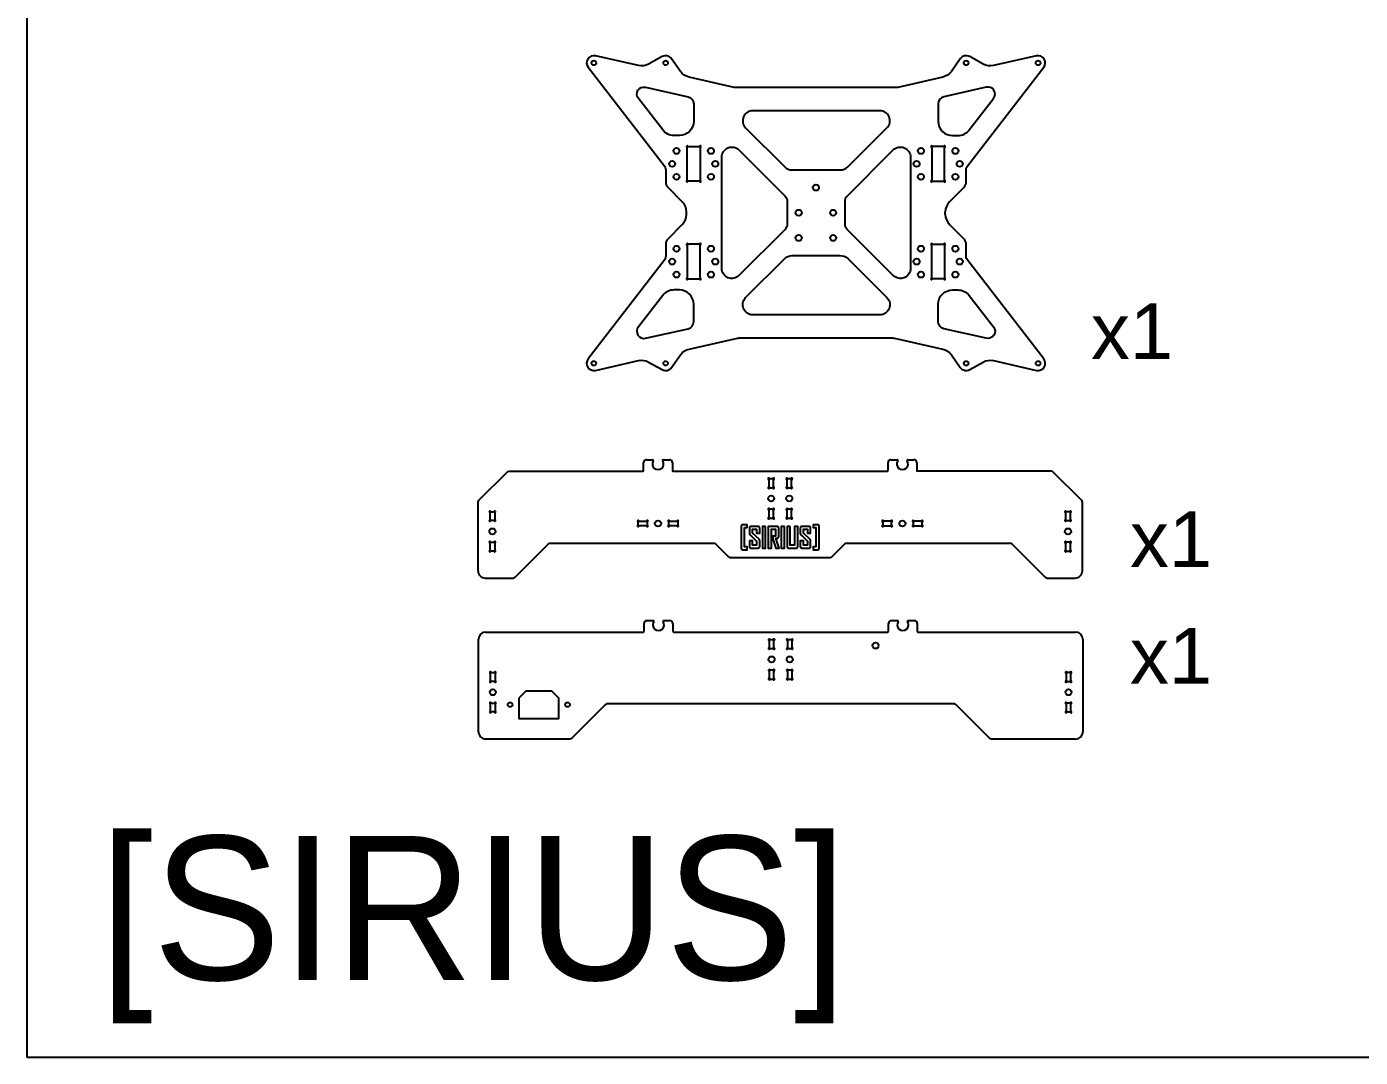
# Model space of a CAD drawing. Extents: x 9182 to 13547, y -879 to 856.
# Drawn here: x 9182 to 10109, y -685 to 32 of the extents above; entities that cross this region are included whole.
import ezdxf

# ---------------------------------------------------------------- set-up
doc = ezdxf.new("R2010")
doc.units = 0
doc.header["$MEASUREMENT"] = 0
doc.layers.add('modificaciones', color=1, linetype='Continuous')
doc.layers.add('Piezas', color=4, linetype='Continuous')
doc.styles.get("Standard").update_dxf_attribs({"font": 'arial.ttf'})

msp = doc.modelspace()

# ---------------------------------------------------------------- linework, layer by layer
at = {"layer": 'modificaciones', "linetype": 'ByBlock'}
msp.add_lwpolyline([(9181.7, -684.52), (11281.7, -684.52), (11281.7, 800.48), (9181.7, 800.48)], close=True, dxfattribs=at)
at = {"layer": 'Piezas', "linetype": 'Continuous'}
for p, q in [((9641.15, -74.24), (9641.15, -51.87)), ((9642.02, -51.01), (9649.29, -51.01)), ((9650.15, -51.87), (9650.15, -74.24)), ((9811.15, -51.87), (9811.15, -74.24)), ((9819.29, -51.01), (9812.02, -51.01)), ((9820.15, -74.24), (9820.15, -51.87)), ((9649.29, -75.11), (9642.02, -75.11)), ((9812.02, -75.11), (9819.29, -75.11)), ((9640.65, -98.18), (9640.65, -96.46)), ((9820.61, -98.18), (9820.61, -96.46)), ((9641.15, -119.87), (9641.15, -142.24)), ((9649.29, -119.01), (9642.02, -119.01)), ((9650.15, -142.24), (9650.15, -119.87)), ((9811.15, -142.24), (9811.15, -119.87)), ((9812.02, -119.01), (9819.29, -119.01)), ((9820.15, -119.87), (9820.15, -142.24)), ((9642.02, -143.11), (9649.29, -143.11)), ((9819.29, -143.11), (9812.02, -143.11)), ((9612.79, -268.81), (9617.11, -268.81)), ((9624.47, -268.81), (9628.79, -268.81)), ((9782.79, -268.81), (9787.11, -268.81)), ((9794.48, -268.81), (9798.79, -268.81)), ((9610.79, -276.31), (9610.79, -270.81)), ((9630.79, -270.81), (9630.79, -276.31)), ((9631.29, -276.81), (9780.29, -276.81)), ((9780.79, -276.31), (9780.79, -270.81)), ((9800.79, -270.81), (9800.79, -276.31)), ((9697.84, -282.97), (9697.84, -287.44)), ((9700.28, -282.11), (9698.71, -282.11)), ((9701.14, -287.44), (9701.14, -282.97)), ((9710.44, -282.97), (9710.44, -287.44)), ((9712.88, -282.11), (9711.31, -282.11)), ((9713.74, -287.44), (9713.74, -282.97)), ((9698.71, -288.31), (9700.28, -288.31)), ((9711.31, -288.31), (9712.88, -288.31)), ((9503.97, -310.33), (9503.97, -305.86)), ((9504.83, -304.99), (9506.4, -304.99)), ((9507.27, -305.86), (9507.27, -310.33)), ((9697.84, -304.17), (9697.84, -308.64)), ((9700.28, -303.31), (9698.71, -303.31)), ((9701.14, -308.64), (9701.14, -304.17)), ((9710.44, -304.17), (9710.44, -308.64)), ((9712.88, -303.31), (9711.31, -303.31)), ((9713.74, -308.64), (9713.74, -304.17)), ((9904.32, -305.86), (9904.32, -310.33)), ((9906.75, -304.99), (9905.18, -304.99)), ((9907.62, -310.33), (9907.62, -305.86)), ((9506.4, -311.19), (9504.83, -311.19)), ((9607.09, -314.03), (9607.09, -312.46)), ((9607.95, -311.59), (9612.42, -311.59)), ((9612.42, -314.89), (9607.95, -314.89)), ((9613.29, -312.46), (9613.29, -314.03)), ((9628.29, -314.03), (9628.29, -312.46)), ((9629.15, -311.59), (9633.62, -311.59)), ((9633.62, -314.89), (9629.15, -314.89)), ((9634.49, -312.46), (9634.49, -314.03)), ((9698.71, -309.51), (9700.28, -309.51)), ((9711.31, -309.51), (9712.88, -309.51)), ((9777.09, -312.46), (9777.09, -314.03)), ((9782.43, -311.59), (9777.96, -311.59)), ((9777.96, -314.89), (9782.43, -314.89)), ((9783.29, -314.03), (9783.29, -312.46)), ((9798.29, -312.46), (9798.29, -314.03)), ((9803.63, -311.59), (9799.16, -311.59)), ((9799.16, -314.89), (9803.63, -314.89)), ((9804.49, -314.03), (9804.49, -312.46)), ((9905.18, -311.19), (9906.75, -311.19)), ((9503.97, -331.53), (9503.97, -327.06)), ((9504.83, -326.19), (9506.4, -326.19)), ((9506.4, -332.39), (9504.83, -332.39)), ((9507.27, -327.06), (9507.27, -331.53)), ((9904.32, -327.06), (9904.32, -331.53)), ((9906.75, -326.19), (9905.18, -326.19)), ((9905.18, -332.39), (9906.75, -332.39)), ((9907.62, -331.53), (9907.62, -327.06)), ((9500.94, -388.74), (9610.61, -388.74)), ((9611.11, -388.24), (9611.11, -382.74)), ((9613.11, -380.74), (9617.43, -380.74)), ((9624.79, -380.74), (9629.11, -380.74)), ((9631.11, -382.74), (9631.11, -388.24)), ((9631.61, -388.74), (9780.61, -388.74)), ((9781.11, -388.24), (9781.11, -382.74)), ((9783.11, -380.74), (9787.43, -380.74)), ((9794.8, -380.74), (9799.11, -380.74)), ((9801.11, -382.74), (9801.11, -388.24)), ((9801.61, -388.74), (9911.29, -388.74)), ((9495.94, -458.12), (9495.94, -393.74)), ((9698.16, -394.9), (9698.16, -399.37)), ((9700.6, -394.04), (9699.03, -394.04)), ((9701.46, -399.37), (9701.46, -394.9)), ((9710.76, -394.9), (9710.76, -399.37)), ((9713.2, -394.04), (9711.63, -394.04)), ((9714.06, -399.37), (9714.06, -394.9)), ((9916.29, -393.74), (9916.29, -458.12)), ((9699.03, -400.24), (9700.6, -400.24)), ((9711.63, -400.24), (9713.2, -400.24)), ((9505.15, -416.92), (9506.72, -416.92)), ((9698.16, -416.1), (9698.16, -420.57)), ((9700.6, -415.24), (9699.03, -415.24)), ((9701.46, -420.57), (9701.46, -416.1)), ((9710.76, -416.1), (9710.76, -420.57)), ((9713.2, -415.24), (9711.63, -415.24)), ((9714.06, -420.57), (9714.06, -416.1)), ((9907.07, -416.92), (9905.5, -416.92)), ((9504.29, -422.26), (9504.29, -417.79)), ((9506.72, -423.12), (9505.15, -423.12)), ((9507.59, -417.79), (9507.59, -422.26)), ((9699.03, -421.44), (9700.6, -421.44)), ((9711.63, -421.44), (9713.2, -421.44)), ((9904.64, -417.79), (9904.64, -422.26)), ((9905.5, -423.12), (9907.07, -423.12)), ((9907.94, -422.26), (9907.94, -417.79)), ((9504.29, -443.46), (9504.29, -438.99)), ((9505.15, -438.12), (9506.72, -438.12)), ((9506.72, -444.32), (9505.15, -444.32)), ((9507.59, -438.99), (9507.59, -443.46)), ((9904.64, -438.99), (9904.64, -443.46)), ((9907.07, -438.12), (9905.5, -438.12)), ((9905.5, -444.32), (9907.07, -444.32)), ((9907.94, -443.46), (9907.94, -438.99))]:
    msp.add_line(p, q, dxfattribs=at)
for points in [[(9823.54, -89.39), (9833.69, -79.24, 0.198912), (9835.15, -75.71), (9835.15, -67.32, -0.166126), (9836.2, -64.26), (9889.11, 4.12, 0.703587), (9884.05, 12.06), (9854.11, 5.26, -0.185251), (9847.01, 6.28), (9837.59, 11.55, 0.383669), (9831.07, 10.07), (9824.84, 1.25, -0.185251), (9818.89, -2.73), (9787.6, -9.84, -0.055865), (9786.5, -9.96), (9674.81, -9.96, -0.055865), (9673.7, -9.84), (9642.42, -2.73, -0.185251), (9636.46, 1.25), (9630.24, 10.07, 0.383669), (9623.71, 11.55), (9614.29, 6.28, -0.185251), (9607.2, 5.26), (9577.26, 12.06, 0.703587), (9572.2, 4.12), (9625.11, -64.26, -0.166126), (9626.15, -67.32), (9626.15, -75.75, 0.198912), (9627.62, -79.28), (9637.72, -89.39)], [(9637.72, -105.25), (9627.62, -115.35, 0.198912), (9626.15, -118.89), (9626.15, -127.31, -0.166126), (9625.11, -130.37), (9572.2, -198.76, 0.703587), (9577.26, -206.69), (9607.2, -199.9, -0.185251), (9614.29, -200.92), (9623.71, -206.18, 0.383669), (9630.24, -204.7), (9636.46, -195.89, -0.185251), (9642.42, -191.9), (9676.02, -184.28, -0.055865), (9677.12, -184.15), (9784.18, -184.15, -0.055865), (9785.29, -184.28), (9818.89, -191.9, -0.185251), (9824.84, -195.89), (9831.07, -204.7, 0.383669), (9837.59, -206.18), (9847.01, -200.92, -0.185251), (9854.11, -199.9), (9884.05, -206.69, 0.703587), (9889.11, -198.76), (9836.2, -130.37, -0.166126), (9835.15, -127.31), (9835.15, -118.93, 0.198912), (9833.69, -115.4), (9823.54, -105.25)], [(9495.62, -346.19), (9495.62, -298.42, -0.198912), (9496.2, -297.01), (9515.82, -277.39, -0.198912), (9517.23, -276.81), (9610.29, -276.81)], [(9915.97, -346.19), (9915.97, -298.42, 0.198912), (9915.38, -297.01), (9895.76, -277.39, 0.198912), (9894.35, -276.81), (9801.29, -276.81)], [(9500.62, -351.19), (9520.08, -351.19, 0.198912), (9521.5, -350.61), (9544.71, -327.39, -0.198912), (9546.13, -326.81), (9659.32, -326.81, -0.198912), (9660.73, -327.39), (9669.56, -336.22, 0.198912), (9670.97, -336.81), (9740.61, -336.81, 0.198912), (9742.02, -336.22), (9750.85, -327.39, -0.198912), (9752.27, -326.81), (9865.45, -326.81, -0.198912), (9866.87, -327.39), (9890.08, -350.61, 0.198912), (9891.5, -351.19), (9910.97, -351.19)], [(9911.29, -463.12), (9852.85, -463.12, -0.198912), (9851.44, -462.54), (9828.22, -439.32, 0.198912), (9826.81, -438.74), (9585.42, -438.74, 0.198912), (9584, -439.32), (9560.79, -462.54, -0.198912), (9559.37, -463.12), (9500.94, -463.12)]]:
    msp.add_lwpolyline(points, format="xyb", dxfattribs=at)
for points in [[(9635.65, -43.38), (9631.97, -43.38, -0.232115), (9624.06, -39.5), (9607.14, -17.64, -0.703587), (9612.21, -9.71), (9641.76, -16.42, -0.350244), (9645.65, -21.29), (9645.65, -33.38, -0.414214)], [(9825.65, -43.38), (9829.34, -43.38, 0.232115), (9837.25, -39.5), (9854.16, -17.64, 0.703587), (9849.1, -9.71), (9819.55, -16.42, 0.350244), (9815.65, -21.29), (9815.65, -33.38, 0.414214)], [(9710.92, -26.06), (9686.71, -26.06, 0.668179), (9681.77, -38.01), (9708.97, -65.21, 0.199095), (9713.92, -67.26), (9747.34, -67.23, 0.220273), (9752.87, -65.21), (9780.07, -38.01, 0.668179), (9775.12, -26.06), (9750.92, -26.06)], [(9709.19, -108.62), (9677.1, -140.71, -0.668179), (9665.15, -135.76), (9665.15, -58.35, -0.668179), (9677.1, -53.4), (9709.19, -85.49, -0.198912), (9710.65, -89.03), (9710.65, -105.08, -0.198912)], [(9752.38, -85.49), (9784.47, -53.4, -0.668179), (9796.42, -58.35), (9796.42, -135.76, -0.668179), (9784.47, -140.71), (9752.38, -108.62, -0.198912), (9750.92, -105.08), (9750.92, -89.03, -0.198912)], [(9710.92, -168.06), (9686.71, -168.06, -0.668179), (9681.77, -156.11), (9708.97, -128.9, -0.199095), (9713.92, -126.85), (9747.34, -126.88, -0.220273), (9752.87, -128.9), (9780.07, -156.11, -0.668179), (9775.12, -168.06), (9750.92, -168.06)], [(9635.65, -150.73), (9631.97, -150.73, 0.232115), (9624.06, -154.61), (9607.14, -176.47, 0.703587), (9612.21, -184.4), (9641.76, -177.7, 0.350244), (9645.65, -172.82), (9645.65, -160.73, 0.414214)], [(9825.65, -150.73), (9829.34, -150.73, -0.232115), (9837.25, -154.61), (9854.16, -176.47, -0.703587), (9849.1, -184.4), (9819.55, -177.7, -0.350244), (9815.65, -172.82), (9815.65, -160.73, -0.414214)]]:
    msp.add_lwpolyline(points, format="xyb", close=True, dxfattribs=at)
for points in [[(9680.9, -316.1), (9682.92, -316.1), (9682.92, -314.08), (9679.89, -314.08), (9679.82, -314.08), (9679.75, -314.09), (9679.71, -314.09), (9679.68, -314.09), (9679.65, -314.1), (9679.61, -314.1), (9679.58, -314.1), (9679.55, -314.11), (9679.52, -314.12), (9679.49, -314.12), (9679.46, -314.13), (9679.43, -314.14), (9679.4, -314.15), (9679.37, -314.16), (9679.34, -314.17), (9679.32, -314.18), (9679.29, -314.19), (9679.27, -314.2), (9679.24, -314.21), (9679.22, -314.22), (9679.19, -314.23), (9679.17, -314.25), (9679.14, -314.26), (9679.12, -314.28), (9679.1, -314.29), (9679.08, -314.31), (9679.06, -314.33), (9679.04, -314.34), (9679.02, -314.36), (9679, -314.38), (9678.98, -314.4), (9678.96, -314.42), (9678.95, -314.44), (9678.93, -314.46), (9678.92, -314.48), (9678.9, -314.5), (9678.89, -314.52), (9678.87, -314.55), (9678.86, -314.57), (9678.84, -314.59), (9678.83, -314.62), (9678.82, -314.64), (9678.81, -314.67), (9678.8, -314.69), (9678.79, -314.72), (9678.78, -314.75), (9678.77, -314.78), (9678.76, -314.81), (9678.75, -314.84), (9678.75, -314.87), (9678.74, -314.9), (9678.73, -314.93), (9678.73, -314.96), (9678.72, -314.99), (9678.72, -315.02), (9678.71, -315.06), (9678.71, -315.09), (9678.71, -315.13), (9678.71, -315.2), (9678.7, -315.27), (9678.7, -330.31), (9678.71, -330.38), (9678.71, -330.45), (9678.71, -330.49), (9678.71, -330.52), (9678.72, -330.56), (9678.72, -330.59), (9678.73, -330.62), (9678.73, -330.65), (9678.74, -330.68), (9678.75, -330.71), (9678.75, -330.74), (9678.76, -330.77), (9678.77, -330.8), (9678.78, -330.83), (9678.79, -330.86), (9678.8, -330.88), (9678.81, -330.91), (9678.82, -330.94), (9678.83, -330.96), (9678.84, -330.99), (9678.86, -331.01), (9678.87, -331.03), (9678.89, -331.06), (9678.9, -331.08), (9678.92, -331.1), (9678.93, -331.12), (9678.95, -331.14), (9678.96, -331.16), (9678.98, -331.18), (9679, -331.2), (9679.02, -331.22), (9679.04, -331.24), (9679.06, -331.25), (9679.08, -331.27), (9679.1, -331.29), (9679.12, -331.3), (9679.14, -331.32), (9679.17, -331.33), (9679.19, -331.34), (9679.22, -331.36), (9679.24, -331.37), (9679.27, -331.38), (9679.29, -331.39), (9679.32, -331.4), (9679.34, -331.41), (9679.37, -331.42), (9679.4, -331.43), (9679.43, -331.44), (9679.46, -331.45), (9679.49, -331.46), (9679.52, -331.46), (9679.55, -331.47), (9679.58, -331.47), (9679.61, -331.48), (9679.65, -331.48), (9679.68, -331.49), (9679.71, -331.49), (9679.75, -331.49), (9679.82, -331.5), (9679.89, -331.5), (9682.92, -331.5), (9682.92, -329.48), (9680.9, -329.48)], [(9691.54, -316.37), (9691.53, -316.34), (9691.53, -316.3), (9691.53, -316.27), (9691.53, -316.24), (9691.52, -316.2), (9691.52, -316.17), (9691.51, -316.14), (9691.51, -316.11), (9691.5, -316.08), (9691.5, -316.05), (9691.49, -316.02), (9691.48, -315.99), (9691.47, -315.97), (9691.46, -315.94), (9691.45, -315.91), (9691.44, -315.89), (9691.43, -315.86), (9691.42, -315.84), (9691.41, -315.81), (9691.4, -315.79), (9691.38, -315.76), (9691.37, -315.74), (9691.36, -315.72), (9691.34, -315.7), (9691.33, -315.67), (9691.31, -315.65), (9691.29, -315.63), (9691.28, -315.61), (9691.26, -315.6), (9691.24, -315.58), (9691.22, -315.56), (9691.2, -315.54), (9691.18, -315.52), (9691.16, -315.51), (9691.14, -315.49), (9691.12, -315.48), (9691.1, -315.46), (9691.07, -315.45), (9691.05, -315.43), (9691.03, -315.42), (9691, -315.41), (9690.98, -315.4), (9690.95, -315.39), (9690.92, -315.37), (9690.9, -315.36), (9690.87, -315.35), (9690.84, -315.35), (9690.81, -315.34), (9690.78, -315.33), (9690.75, -315.32), (9690.72, -315.31), (9690.69, -315.31), (9690.66, -315.3), (9690.63, -315.3), (9690.6, -315.29), (9690.56, -315.29), (9690.53, -315.28), (9690.49, -315.28), (9690.42, -315.28), (9690.35, -315.27), (9685.57, -315.27), (9685.5, -315.28), (9685.43, -315.28), (9685.4, -315.28), (9685.36, -315.29), (9685.33, -315.29), (9685.3, -315.3), (9685.26, -315.3), (9685.23, -315.31), (9685.2, -315.31), (9685.17, -315.32), (9685.14, -315.33), (9685.11, -315.34), (9685.08, -315.35), (9685.06, -315.36), (9685.03, -315.37), (9685, -315.38), (9684.97, -315.39), (9684.95, -315.4), (9684.92, -315.41), (9684.9, -315.42), (9684.87, -315.44), (9684.85, -315.45), (9684.83, -315.47), (9684.81, -315.48), (9684.78, -315.5), (9684.76, -315.51), (9684.74, -315.53), (9684.72, -315.55), (9684.7, -315.56), (9684.68, -315.58), (9684.67, -315.6), (9684.65, -315.62), (9684.63, -315.64), (9684.61, -315.66), (9684.6, -315.68), (9684.58, -315.7), (9684.57, -315.72), (9684.55, -315.75), (9684.54, -315.77), (9684.53, -315.79), (9684.52, -315.82), (9684.5, -315.84), (9684.49, -315.87), (9684.48, -315.9), (9684.47, -315.92), (9684.46, -315.95), (9684.45, -315.98), (9684.44, -316.01), (9684.44, -316.03), (9684.43, -316.06), (9684.42, -316.09), (9684.42, -316.12), (9684.41, -316.16), (9684.41, -316.19), (9684.4, -316.22), (9684.4, -316.25), (9684.39, -316.29), (9684.39, -316.32), (9684.39, -316.35), (9684.39, -316.39), (9684.39, -316.46), (9684.39, -319.99), (9684.39, -320.04), (9684.39, -320.08), (9684.39, -320.13), (9684.39, -320.17), (9684.4, -320.22), (9684.4, -320.26), (9684.41, -320.3), (9684.42, -320.34), (9684.43, -320.38), (9684.43, -320.42), (9684.44, -320.46), (9684.46, -320.5), (9684.47, -320.54), (9684.48, -320.58), (9684.49, -320.62), (9684.51, -320.66), (9684.52, -320.7), (9684.54, -320.73), (9684.56, -320.77), (9684.58, -320.8), (9684.6, -320.84), (9684.62, -320.87), (9684.64, -320.91), (9684.66, -320.94), (9684.68, -320.97), (9684.71, -321.01), (9684.73, -321.04), (9684.76, -321.07), (9684.79, -321.1), (9684.81, -321.13), (9684.84, -321.16), (9684.87, -321.19), (9689.34, -325.45), (9689.34, -328.38), (9686.59, -328.38), (9686.59, -325.36), (9684.39, -325.36), (9684.39, -329.12), (9684.39, -329.19), (9684.39, -329.23), (9684.39, -329.26), (9684.39, -329.29), (9684.4, -329.33), (9684.4, -329.36), (9684.41, -329.39), (9684.41, -329.42), (9684.42, -329.46), (9684.42, -329.49), (9684.43, -329.52), (9684.44, -329.55), (9684.44, -329.57), (9684.45, -329.6), (9684.46, -329.63), (9684.47, -329.66), (9684.48, -329.68), (9684.49, -329.71), (9684.5, -329.74), (9684.52, -329.76), (9684.53, -329.78), (9684.54, -329.81), (9684.55, -329.83), (9684.57, -329.85), (9684.58, -329.88), (9684.6, -329.9), (9684.61, -329.92), (9684.63, -329.94), (9684.65, -329.96), (9684.67, -329.98), (9684.68, -330), (9684.7, -330.02), (9684.72, -330.03), (9684.74, -330.05), (9684.76, -330.07), (9684.78, -330.08), (9684.81, -330.1), (9684.83, -330.11), (9684.85, -330.13), (9684.87, -330.14), (9684.9, -330.16), (9684.92, -330.17), (9684.95, -330.18), (9684.97, -330.19), (9685, -330.2), (9685.03, -330.21), (9685.06, -330.22), (9685.08, -330.23), (9685.11, -330.24), (9685.14, -330.25), (9685.17, -330.26), (9685.2, -330.26), (9685.23, -330.27), (9685.26, -330.28), (9685.3, -330.28), (9685.33, -330.29), (9685.36, -330.29), (9685.4, -330.3), (9685.43, -330.3), (9685.5, -330.3), (9685.57, -330.31), (9690.35, -330.31), (9690.42, -330.3), (9690.49, -330.3), (9690.53, -330.3), (9690.56, -330.29), (9690.6, -330.29), (9690.63, -330.28), (9690.66, -330.28), (9690.69, -330.27), (9690.72, -330.26), (9690.75, -330.26), (9690.78, -330.25), (9690.81, -330.24), (9690.84, -330.23), (9690.87, -330.22), (9690.9, -330.21), (9690.92, -330.2), (9690.95, -330.19), (9690.98, -330.18), (9691, -330.17), (9691.03, -330.16), (9691.05, -330.14), (9691.07, -330.13), (9691.1, -330.11), (9691.12, -330.1), (9691.14, -330.08), (9691.16, -330.07), (9691.18, -330.05), (9691.2, -330.03), (9691.22, -330.02), (9691.24, -330), (9691.26, -329.98), (9691.28, -329.96), (9691.29, -329.94), (9691.31, -329.92), (9691.33, -329.9), (9691.34, -329.88), (9691.36, -329.85), (9691.37, -329.83), (9691.38, -329.81), (9691.4, -329.78), (9691.41, -329.76), (9691.42, -329.74), (9691.43, -329.71), (9691.44, -329.68), (9691.45, -329.66), (9691.46, -329.63), (9691.47, -329.6), (9691.48, -329.57), (9691.49, -329.55), (9691.5, -329.52), (9691.5, -329.49), (9691.51, -329.46), (9691.51, -329.42), (9691.52, -329.39), (9691.52, -329.36), (9691.53, -329.33), (9691.53, -329.29), (9691.53, -329.26), (9691.53, -329.23), (9691.54, -329.19), (9691.54, -329.12), (9691.54, -325.36), (9691.54, -325.31), (9691.54, -325.26), (9691.53, -325.22), (9691.53, -325.17), (9691.53, -325.13), (9691.52, -325.08), (9691.51, -325.04), (9691.51, -325), (9691.5, -324.95), (9691.49, -324.91), (9691.48, -324.87), (9691.47, -324.83), (9691.46, -324.79), (9691.44, -324.75), (9691.43, -324.71), (9691.42, -324.67), (9691.4, -324.64), (9691.38, -324.6), (9691.37, -324.56), (9691.35, -324.53), (9691.33, -324.49), (9691.31, -324.46), (9691.29, -324.42), (9691.26, -324.39), (9691.24, -324.35), (9691.22, -324.32), (9691.19, -324.29), (9691.17, -324.26), (9691.14, -324.23), (9691.11, -324.2), (9691.08, -324.17), (9691.05, -324.14), (9686.59, -319.9), (9686.59, -317.2), (9689.34, -317.2), (9689.34, -320.04), (9691.54, -320.04), (9691.54, -316.44)], [(9695.66, -315.27), (9693.46, -315.27), (9693.46, -330.31), (9695.66, -330.31)], [(9704.73, -316.35), (9704.73, -316.32), (9704.73, -316.29), (9704.73, -316.25), (9704.72, -316.22), (9704.72, -316.19), (9704.71, -316.16), (9704.71, -316.12), (9704.7, -316.09), (9704.7, -316.06), (9704.69, -316.03), (9704.68, -316.01), (9704.67, -315.98), (9704.66, -315.95), (9704.65, -315.92), (9704.64, -315.9), (9704.63, -315.87), (9704.62, -315.84), (9704.61, -315.82), (9704.6, -315.79), (9704.58, -315.77), (9704.57, -315.75), (9704.56, -315.72), (9704.54, -315.7), (9704.53, -315.68), (9704.51, -315.66), (9704.49, -315.64), (9704.48, -315.62), (9704.46, -315.6), (9704.44, -315.58), (9704.42, -315.56), (9704.4, -315.55), (9704.38, -315.53), (9704.36, -315.51), (9704.34, -315.5), (9704.32, -315.48), (9704.3, -315.47), (9704.27, -315.45), (9704.25, -315.44), (9704.23, -315.42), (9704.2, -315.41), (9704.18, -315.4), (9704.15, -315.39), (9704.12, -315.38), (9704.1, -315.37), (9704.07, -315.36), (9704.04, -315.35), (9704.01, -315.34), (9703.98, -315.33), (9703.95, -315.32), (9703.92, -315.31), (9703.89, -315.31), (9703.86, -315.3), (9703.83, -315.3), (9703.8, -315.29), (9703.76, -315.29), (9703.73, -315.28), (9703.69, -315.28), (9703.62, -315.28), (9703.55, -315.27), (9697.5, -315.27), (9697.5, -330.31), (9699.7, -330.31), (9699.7, -317.2), (9702.54, -317.2), (9702.54, -321.96), (9700.6, -321.96), (9700.6, -324.05), (9702.81, -330.31), (9705.1, -330.31), (9702.65, -323.43), (9703.16, -323.42), (9703.37, -323.41), (9703.57, -323.4), (9703.65, -323.39), (9703.74, -323.38), (9703.81, -323.37), (9703.88, -323.36), (9703.94, -323.35), (9703.97, -323.34), (9704, -323.34), (9704.03, -323.33), (9704.05, -323.32), (9704.08, -323.31), (9704.1, -323.31), (9704.14, -323.29), (9704.16, -323.28), (9704.18, -323.27), (9704.2, -323.26), (9704.21, -323.25), (9704.23, -323.24), (9704.25, -323.23), (9704.27, -323.22), (9704.28, -323.21), (9704.3, -323.2), (9704.32, -323.19), (9704.33, -323.18), (9704.35, -323.17), (9704.36, -323.15), (9704.38, -323.14), (9704.39, -323.13), (9704.41, -323.12), (9704.42, -323.1), (9704.44, -323.09), (9704.45, -323.08), (9704.46, -323.06), (9704.48, -323.05), (9704.49, -323.03), (9704.5, -323.02), (9704.51, -323), (9704.52, -322.99), (9704.54, -322.97), (9704.55, -322.96), (9704.56, -322.94), (9704.57, -322.93), (9704.58, -322.91), (9704.59, -322.89), (9704.6, -322.88), (9704.61, -322.86), (9704.62, -322.84), (9704.62, -322.82), (9704.63, -322.81), (9704.64, -322.79), (9704.65, -322.77), (9704.65, -322.75), (9704.66, -322.73), (9704.67, -322.71), (9704.68, -322.69), (9704.68, -322.67), (9704.69, -322.65), (9704.7, -322.61), (9704.71, -322.57), (9704.71, -322.52), (9704.72, -322.48), (9704.73, -322.44), (9704.73, -322.39), (9704.73, -322.34), (9704.74, -322.29), (9704.74, -322.24), (9704.74, -316.46), (9704.74, -316.39)], [(9708.77, -315.27), (9706.57, -315.27), (9706.57, -330.31), (9708.77, -330.31)], [(9712.8, -315.27), (9710.6, -315.27), (9710.6, -329.12), (9710.61, -329.19), (9710.61, -329.26), (9710.61, -329.29), (9710.62, -329.33), (9710.62, -329.36), (9710.63, -329.39), (9710.63, -329.42), (9710.64, -329.46), (9710.65, -329.49), (9710.65, -329.52), (9710.66, -329.55), (9710.67, -329.57), (9710.68, -329.6), (9710.69, -329.63), (9710.7, -329.66), (9710.71, -329.68), (9710.72, -329.71), (9710.73, -329.74), (9710.74, -329.76), (9710.75, -329.78), (9710.77, -329.81), (9710.78, -329.83), (9710.8, -329.85), (9710.81, -329.88), (9710.83, -329.9), (9710.84, -329.92), (9710.86, -329.94), (9710.88, -329.96), (9710.89, -329.98), (9710.91, -330), (9710.93, -330.02), (9710.95, -330.03), (9710.97, -330.05), (9710.99, -330.07), (9711.01, -330.08), (9711.03, -330.1), (9711.06, -330.11), (9711.08, -330.13), (9711.1, -330.14), (9711.13, -330.16), (9711.15, -330.17), (9711.18, -330.18), (9711.2, -330.19), (9711.23, -330.2), (9711.25, -330.21), (9711.28, -330.22), (9711.31, -330.23), (9711.34, -330.24), (9711.37, -330.25), (9711.39, -330.26), (9711.42, -330.26), (9711.46, -330.27), (9711.49, -330.28), (9711.52, -330.28), (9711.55, -330.29), (9711.58, -330.29), (9711.62, -330.3), (9711.65, -330.3), (9711.72, -330.3), (9711.79, -330.31), (9716.84, -330.31), (9716.91, -330.3), (9716.98, -330.3), (9717.02, -330.3), (9717.05, -330.29), (9717.08, -330.29), (9717.11, -330.28), (9717.15, -330.28), (9717.18, -330.27), (9717.21, -330.26), (9717.24, -330.26), (9717.27, -330.25), (9717.3, -330.24), (9717.32, -330.23), (9717.35, -330.22), (9717.38, -330.21), (9717.41, -330.2), (9717.43, -330.19), (9717.46, -330.18), (9717.48, -330.17), (9717.51, -330.16), (9717.53, -330.14), (9717.55, -330.13), (9717.58, -330.11), (9717.6, -330.1), (9717.62, -330.08), (9717.64, -330.07), (9717.66, -330.05), (9717.68, -330.03), (9717.7, -330.02), (9717.72, -330), (9717.74, -329.98), (9717.76, -329.96), (9717.77, -329.94), (9717.79, -329.92), (9717.81, -329.9), (9717.82, -329.88), (9717.84, -329.85), (9717.85, -329.83), (9717.87, -329.81), (9717.88, -329.78), (9717.89, -329.76), (9717.9, -329.74), (9717.91, -329.71), (9717.93, -329.68), (9717.94, -329.66), (9717.95, -329.63), (9717.96, -329.6), (9717.96, -329.57), (9717.97, -329.55), (9717.98, -329.52), (9717.99, -329.49), (9717.99, -329.46), (9718, -329.42), (9718.01, -329.39), (9718.01, -329.36), (9718.01, -329.33), (9718.02, -329.29), (9718.02, -329.26), (9718.03, -329.19), (9718.03, -329.12), (9718.03, -315.27), (9715.83, -315.27), (9715.83, -328.38), (9712.8, -328.38)], [(9726.92, -316.44), (9726.92, -316.37), (9726.92, -316.34), (9726.92, -316.3), (9726.91, -316.27), (9726.91, -316.24), (9726.91, -316.2), (9726.9, -316.17), (9726.9, -316.14), (9726.89, -316.11), (9726.89, -316.08), (9726.88, -316.05), (9726.87, -316.02), (9726.86, -315.99), (9726.86, -315.97), (9726.85, -315.94), (9726.84, -315.91), (9726.83, -315.89), (9726.82, -315.86), (9726.8, -315.84), (9726.79, -315.81), (9726.78, -315.79), (9726.77, -315.76), (9726.75, -315.74), (9726.74, -315.72), (9726.72, -315.7), (9726.71, -315.67), (9726.69, -315.65), (9726.68, -315.63), (9726.66, -315.61), (9726.64, -315.6), (9726.62, -315.58), (9726.6, -315.56), (9726.59, -315.54), (9726.57, -315.52), (9726.54, -315.51), (9726.52, -315.49), (9726.5, -315.48), (9726.48, -315.46), (9726.46, -315.45), (9726.43, -315.43), (9726.41, -315.42), (9726.38, -315.41), (9726.36, -315.4), (9726.33, -315.39), (9726.31, -315.37), (9726.28, -315.36), (9726.25, -315.35), (9726.22, -315.35), (9726.2, -315.34), (9726.17, -315.33), (9726.14, -315.32), (9726.11, -315.31), (9726.08, -315.31), (9726.04, -315.3), (9726.01, -315.3), (9725.98, -315.29), (9725.95, -315.29), (9725.91, -315.28), (9725.88, -315.28), (9725.81, -315.28), (9725.73, -315.27), (9720.96, -315.27), (9720.88, -315.28), (9720.81, -315.28), (9720.78, -315.28), (9720.75, -315.29), (9720.71, -315.29), (9720.68, -315.3), (9720.65, -315.3), (9720.62, -315.31), (9720.58, -315.31), (9720.55, -315.32), (9720.52, -315.33), (9720.5, -315.34), (9720.47, -315.35), (9720.44, -315.36), (9720.41, -315.37), (9720.38, -315.38), (9720.36, -315.39), (9720.33, -315.4), (9720.31, -315.41), (9720.28, -315.42), (9720.26, -315.44), (9720.23, -315.45), (9720.21, -315.47), (9720.19, -315.48), (9720.17, -315.5), (9720.15, -315.51), (9720.13, -315.53), (9720.11, -315.55), (9720.09, -315.56), (9720.07, -315.58), (9720.05, -315.6), (9720.03, -315.62), (9720.01, -315.64), (9720, -315.66), (9719.98, -315.68), (9719.97, -315.7), (9719.95, -315.72), (9719.94, -315.75), (9719.92, -315.77), (9719.91, -315.79), (9719.9, -315.82), (9719.89, -315.84), (9719.88, -315.87), (9719.86, -315.9), (9719.85, -315.92), (9719.84, -315.95), (9719.84, -315.98), (9719.83, -316.01), (9719.82, -316.03), (9719.81, -316.06), (9719.81, -316.09), (9719.8, -316.12), (9719.79, -316.16), (9719.79, -316.19), (9719.78, -316.22), (9719.78, -316.25), (9719.78, -316.29), (9719.78, -316.32), (9719.77, -316.35), (9719.77, -316.39), (9719.77, -316.46), (9719.77, -319.99), (9719.77, -320.04), (9719.77, -320.08), (9719.77, -320.13), (9719.78, -320.17), (9719.78, -320.22), (9719.79, -320.26), (9719.79, -320.3), (9719.8, -320.34), (9719.81, -320.38), (9719.82, -320.42), (9719.83, -320.46), (9719.84, -320.5), (9719.85, -320.54), (9719.86, -320.58), (9719.88, -320.62), (9719.89, -320.66), (9719.91, -320.7), (9719.92, -320.73), (9719.94, -320.77), (9719.96, -320.8), (9719.98, -320.84), (9720, -320.87), (9720.02, -320.91), (9720.04, -320.94), (9720.07, -320.97), (9720.09, -321.01), (9720.12, -321.04), (9720.14, -321.07), (9720.17, -321.1), (9720.2, -321.13), (9720.23, -321.16), (9720.26, -321.19), (9724.72, -325.45), (9724.72, -328.38), (9721.97, -328.38), (9721.97, -325.36), (9719.77, -325.36), (9719.77, -329.12), (9719.77, -329.19), (9719.77, -329.23), (9719.78, -329.26), (9719.78, -329.29), (9719.78, -329.33), (9719.78, -329.36), (9719.79, -329.39), (9719.79, -329.42), (9719.8, -329.46), (9719.81, -329.49), (9719.81, -329.52), (9719.82, -329.55), (9719.83, -329.57), (9719.84, -329.6), (9719.84, -329.63), (9719.85, -329.66), (9719.86, -329.68), (9719.88, -329.71), (9719.89, -329.74), (9719.9, -329.76), (9719.91, -329.78), (9719.92, -329.81), (9719.94, -329.83), (9719.95, -329.85), (9719.97, -329.88), (9719.98, -329.9), (9720, -329.92), (9720.01, -329.94), (9720.03, -329.96), (9720.05, -329.98), (9720.07, -330), (9720.09, -330.02), (9720.11, -330.03), (9720.13, -330.05), (9720.15, -330.07), (9720.17, -330.08), (9720.19, -330.1), (9720.21, -330.11), (9720.23, -330.13), (9720.26, -330.14), (9720.28, -330.16), (9720.31, -330.17), (9720.33, -330.18), (9720.36, -330.19), (9720.38, -330.2), (9720.41, -330.21), (9720.44, -330.22), (9720.47, -330.23), (9720.5, -330.24), (9720.52, -330.25), (9720.55, -330.26), (9720.58, -330.26), (9720.62, -330.27), (9720.65, -330.28), (9720.68, -330.28), (9720.71, -330.29), (9720.75, -330.29), (9720.78, -330.3), (9720.81, -330.3), (9720.88, -330.3), (9720.96, -330.31), (9725.73, -330.31), (9725.81, -330.3), (9725.88, -330.3), (9725.91, -330.3), (9725.95, -330.29), (9725.98, -330.29), (9726.01, -330.28), (9726.04, -330.28), (9726.08, -330.27), (9726.11, -330.26), (9726.14, -330.26), (9726.17, -330.25), (9726.2, -330.24), (9726.22, -330.23), (9726.25, -330.22), (9726.28, -330.21), (9726.31, -330.2), (9726.33, -330.19), (9726.36, -330.18), (9726.38, -330.17), (9726.41, -330.16), (9726.43, -330.14), (9726.46, -330.13), (9726.48, -330.11), (9726.5, -330.1), (9726.52, -330.08), (9726.54, -330.07), (9726.57, -330.05), (9726.59, -330.03), (9726.6, -330.02), (9726.62, -330), (9726.64, -329.98), (9726.66, -329.96), (9726.68, -329.94), (9726.69, -329.92), (9726.71, -329.9), (9726.72, -329.88), (9726.74, -329.85), (9726.75, -329.83), (9726.77, -329.81), (9726.78, -329.78), (9726.79, -329.76), (9726.8, -329.74), (9726.82, -329.71), (9726.83, -329.68), (9726.84, -329.66), (9726.85, -329.63), (9726.86, -329.6), (9726.86, -329.57), (9726.87, -329.55), (9726.88, -329.52), (9726.89, -329.49), (9726.89, -329.46), (9726.9, -329.42), (9726.9, -329.39), (9726.91, -329.36), (9726.91, -329.33), (9726.91, -329.29), (9726.92, -329.26), (9726.92, -329.23), (9726.92, -329.19), (9726.92, -329.12), (9726.92, -325.36), (9726.92, -325.31), (9726.92, -325.26), (9726.92, -325.22), (9726.91, -325.17), (9726.91, -325.13), (9726.9, -325.08), (9726.9, -325.04), (9726.89, -325), (9726.88, -324.95), (9726.87, -324.91), (9726.86, -324.87), (9726.85, -324.83), (9726.84, -324.79), (9726.83, -324.75), (9726.81, -324.71), (9726.8, -324.67), (9726.78, -324.64), (9726.77, -324.6), (9726.75, -324.56), (9726.73, -324.53), (9726.71, -324.49), (9726.69, -324.46), (9726.67, -324.42), (9726.65, -324.39), (9726.62, -324.35), (9726.6, -324.32), (9726.57, -324.29), (9726.55, -324.26), (9726.52, -324.23), (9726.49, -324.2), (9726.46, -324.17), (9726.44, -324.14), (9721.97, -319.9), (9721.97, -317.2), (9724.72, -317.2), (9724.72, -320.04), (9726.92, -320.04)], [(9732.88, -315.27), (9732.88, -315.2), (9732.87, -315.13), (9732.87, -315.09), (9732.87, -315.06), (9732.86, -315.02), (9732.86, -314.99), (9732.86, -314.96), (9732.85, -314.93), (9732.84, -314.9), (9732.84, -314.87), (9732.83, -314.84), (9732.82, -314.81), (9732.81, -314.78), (9732.8, -314.75), (9732.8, -314.72), (9732.79, -314.69), (9732.77, -314.67), (9732.76, -314.64), (9732.75, -314.62), (9732.74, -314.59), (9732.73, -314.57), (9732.71, -314.55), (9732.7, -314.52), (9732.68, -314.5), (9732.67, -314.48), (9732.65, -314.46), (9732.64, -314.44), (9732.62, -314.42), (9732.6, -314.4), (9732.58, -314.38), (9732.56, -314.36), (9732.54, -314.34), (9732.52, -314.33), (9732.5, -314.31), (9732.48, -314.29), (9732.46, -314.28), (9732.44, -314.26), (9732.42, -314.25), (9732.39, -314.23), (9732.37, -314.22), (9732.34, -314.21), (9732.32, -314.2), (9732.29, -314.19), (9732.27, -314.18), (9732.24, -314.17), (9732.21, -314.16), (9732.18, -314.15), (9732.15, -314.14), (9732.12, -314.13), (9732.1, -314.12), (9732.06, -314.12), (9732.03, -314.11), (9732, -314.1), (9731.97, -314.1), (9731.94, -314.1), (9731.9, -314.09), (9731.87, -314.09), (9731.84, -314.09), (9731.76, -314.08), (9731.69, -314.08), (9728.66, -314.08), (9728.66, -316.1), (9730.68, -316.1), (9730.68, -329.48), (9728.66, -329.48), (9728.66, -331.5), (9731.69, -331.5), (9731.76, -331.5), (9731.84, -331.49), (9731.87, -331.49), (9731.9, -331.49), (9731.94, -331.48), (9731.97, -331.48), (9732, -331.47), (9732.03, -331.47), (9732.06, -331.46), (9732.1, -331.46), (9732.12, -331.45), (9732.15, -331.44), (9732.18, -331.43), (9732.21, -331.42), (9732.24, -331.41), (9732.27, -331.4), (9732.29, -331.39), (9732.32, -331.38), (9732.34, -331.37), (9732.37, -331.36), (9732.39, -331.34), (9732.42, -331.33), (9732.44, -331.32), (9732.46, -331.3), (9732.48, -331.29), (9732.5, -331.27), (9732.52, -331.25), (9732.54, -331.24), (9732.56, -331.22), (9732.58, -331.2), (9732.6, -331.18), (9732.62, -331.16), (9732.64, -331.14), (9732.65, -331.12), (9732.67, -331.1), (9732.68, -331.08), (9732.7, -331.06), (9732.71, -331.03), (9732.73, -331.01), (9732.74, -330.99), (9732.75, -330.96), (9732.76, -330.94), (9732.77, -330.91), (9732.79, -330.88), (9732.8, -330.86), (9732.8, -330.83), (9732.81, -330.8), (9732.82, -330.77), (9732.83, -330.74), (9732.84, -330.71), (9732.84, -330.68), (9732.85, -330.65), (9732.86, -330.62), (9732.86, -330.59), (9732.86, -330.56), (9732.87, -330.52), (9732.87, -330.49), (9732.87, -330.45), (9732.88, -330.38), (9732.88, -330.31)], [(9523.94, -434.74), (9523.94, -448.74), (9551.94, -448.74), (9551.94, -434.74), (9546.94, -429.74), (9528.94, -429.74), (9523.94, -434.74)]]:
    msp.add_lwpolyline(points, close=True, dxfattribs=at)
for centre, radius in [((9576.15, 7.18), 1.6), ((9626.15, 7.18), 1.6), ((9835.15, 7.18), 1.6), ((9885.15, 7.18), 1.6), ((9633.65, -54.06), 2.1), ((9657.65, -54.06), 2.1), ((9803.65, -54.06), 2.1), ((9827.65, -54.06), 2.1), ((9630.65, -63.06), 2.1), ((9660.65, -63.06), 2.1), ((9800.65, -63.06), 2.1), ((9830.65, -63.06), 2.1), ((9633.65, -72.06), 2.1), ((9657.65, -72.06), 2.1), ((9803.65, -72.06), 2.1), ((9827.65, -72.06), 2.1), ((9730.65, -79.56), 2.1), ((9718.65, -97.06), 2.1), ((9742.65, -97.06), 2.1), ((9633.65, -122.06), 2.1), ((9657.65, -122.06), 2.1), ((9718.65, -114.56), 2.1), ((9742.65, -114.56), 2.1), ((9803.65, -122.06), 2.1), ((9827.65, -122.06), 2.1), ((9630.65, -131.06), 2.1), ((9660.65, -131.06), 2.1), ((9800.65, -131.06), 2.1), ((9830.65, -131.06), 2.1), ((9633.65, -140.06), 2.1), ((9657.65, -140.06), 2.1), ((9803.65, -140.06), 2.1), ((9827.65, -140.06), 2.1), ((9576.15, -201.82), 1.6), ((9626.15, -201.82), 1.6), ((9835.15, -201.82), 1.6), ((9885.15, -201.82), 1.6), ((9699.49, -295.81), 2.1), ((9712.09, -295.81), 2.1), ((9620.79, -313.24), 2.1), ((9790.79, -313.24), 2.1), ((9505.62, -318.69), 2.1), ((9905.97, -318.69), 2.1), ((9772.11, -398.12), 2.1), ((9699.81, -407.74), 2.1), ((9712.41, -407.74), 2.1), ((9505.94, -430.62), 2.1), ((9906.29, -430.62), 2.1), ((9517.94, -439.24), 1.6), ((9557.94, -439.24), 1.6)]:
    msp.add_circle(centre, radius, dxfattribs=at)
for centre, radius, start, end in [((9641.15, -51.01), 0.5, 30.00015, 239.99995), ((9640.65, -51.87), 0.5, 359.99995, 59.99995), ((9642.02, -50.51), 0.5, 210.00015, 269.99995), ((9649.29, -50.51), 0.5, 269.99995, 329.99995), ((9650.15, -51.01), 0.5, 300.00015, 149.99995), ((9650.65, -51.87), 0.5, 120.00015, 179.99995), ((9811.15, -51.01), 0.5, 30.00005, 239.99985), ((9810.65, -51.87), 0.5, 0.00005, 59.99985), ((9812.02, -50.51), 0.5, 210.00005, 270.00005), ((9819.29, -50.51), 0.5, 270.00005, 329.99985), ((9820.15, -51.01), 0.5, 300.00005, 149.99985), ((9820.65, -51.87), 0.5, 120.00005, 180.00005), ((9641.15, -75.11), 0.5, 119.99995, 329.99975), ((9640.65, -74.24), 0.5, 299.99995, 359.99995), ((9642.02, -75.61), 0.5, 89.99995, 149.99975), ((9649.29, -75.61), 0.5, 29.99995, 89.99995), ((9650.15, -75.11), 0.5, 209.99995, 59.99975), ((9650.65, -74.24), 0.5, 179.99995, 239.99975), ((9811.15, -75.11), 0.5, 120.00025, 330.00005), ((9810.65, -74.24), 0.5, 300.00025, 0.00005), ((9812.02, -75.61), 0.5, 90.00005, 150.00005), ((9819.29, -75.61), 0.5, 30.00025, 90.00005), ((9820.15, -75.11), 0.5, 210.00025, 60.00005), ((9820.65, -74.24), 0.5, 180.00005, 240.00005), ((9630.65, -96.46), 10, 0, 45), ((9830.61, -96.46), 10, 135, 180), ((9630.65, -98.18), 10, 315, 0), ((9830.61, -98.18), 10, 180, 225), ((9641.15, -119.01), 0.5, 30.00025, 240.00005), ((9640.65, -119.87), 0.5, 0.00005, 60.00005), ((9642.02, -118.51), 0.5, 210.00025, 270.00005), ((9649.29, -118.51), 0.5, 270.00005, 330.00005), ((9650.15, -119.01), 0.5, 300.00025, 150.00005), ((9650.65, -119.87), 0.5, 120.00025, 180.00005), ((9811.15, -119.01), 0.5, 29.99995, 239.99975), ((9810.65, -119.87), 0.5, 359.99995, 59.99975), ((9812.02, -118.51), 0.5, 209.99995, 269.99995), ((9819.29, -118.51), 0.5, 269.99995, 329.99975), ((9820.15, -119.01), 0.5, 299.99995, 149.99975), ((9820.65, -119.87), 0.5, 119.99995, 179.99995), ((9641.15, -143.11), 0.5, 120.00005, 329.99985), ((9640.65, -142.24), 0.5, 300.00005, 0.00005), ((9642.02, -143.61), 0.5, 90.00005, 149.99985), ((9649.29, -143.61), 0.5, 30.00005, 90.00005), ((9650.15, -143.11), 0.5, 210.00005, 59.99985), ((9650.65, -142.24), 0.5, 180.00005, 239.99985), ((9811.15, -143.11), 0.5, 120.00015, 329.99995), ((9810.65, -142.24), 0.5, 300.00015, 359.99995), ((9812.02, -143.61), 0.5, 89.99995, 149.99995), ((9819.29, -143.61), 0.5, 30.00015, 89.99995), ((9820.15, -143.11), 0.5, 210.00015, 59.99995), ((9820.65, -142.24), 0.5, 179.99995, 239.99995), ((9612.79, -270.81), 2, 90, 180), ((9617.11, -269.31), 0.5, 325.87656, 90), ((9624.47, -269.31), 0.5, 90, 214.12344), ((9628.79, -270.81), 2, 0, 90), ((9782.79, -270.81), 2, 90, 180), ((9787.11, -269.31), 0.5, 325.87656, 90), ((9794.48, -269.31), 0.5, 90, 214.12344), ((9798.79, -270.81), 2, 0, 90), ((9610.29, -276.31), 0.5, 270, 0), ((9620.79, -271.8), 3.95, 145.87656, 34.12344), ((9631.29, -276.31), 0.5, 180, 270), ((9780.29, -276.31), 0.5, 270, 0), ((9790.79, -271.8), 3.95, 145.87656, 34.12344), ((9801.29, -276.31), 0.5, 180, 270), ((9697.84, -282.11), 0.5, 30, 239.9998), ((9697.34, -282.97), 0.5, 0, 59.9998), ((9697.34, -287.44), 0.5, 300, 0), ((9698.71, -281.61), 0.5, 210, 270), ((9700.28, -281.61), 0.5, 270, 329.9998), ((9701.14, -282.11), 0.5, 300, 149.9998), ((9701.64, -282.97), 0.5, 120, 180), ((9701.64, -287.44), 0.5, 180, 239.9998), ((9710.44, -282.11), 0.5, 30, 239.9998), ((9709.94, -282.97), 0.5, 0, 59.9998), ((9709.94, -287.44), 0.5, 300, 0), ((9711.31, -281.61), 0.5, 210, 270), ((9712.88, -281.61), 0.5, 270, 329.9998), ((9713.74, -282.11), 0.5, 300, 149.9998), ((9714.24, -282.97), 0.5, 120, 180), ((9714.24, -287.44), 0.5, 180, 239.9998), ((9697.84, -288.31), 0.5, 120, 329.9998), ((9698.71, -288.81), 0.5, 90, 149.9998), ((9700.28, -288.81), 0.5, 30, 90), ((9701.14, -288.31), 0.5, 210, 59.9998), ((9710.44, -288.31), 0.5, 120, 329.9998), ((9711.31, -288.81), 0.5, 90, 149.9998), ((9712.88, -288.81), 0.5, 30, 90), ((9713.74, -288.31), 0.5, 210, 59.9998), ((9503.97, -304.99), 0.5, 30.0002, 240), ((9503.47, -305.86), 0.5, 0, 60), ((9504.83, -304.49), 0.5, 210.0002, 270), ((9506.4, -304.49), 0.5, 270, 330), ((9507.27, -304.99), 0.5, 300.0002, 150), ((9507.77, -305.86), 0.5, 120.0002, 180), ((9697.84, -303.31), 0.5, 30, 239.9998), ((9697.34, -304.17), 0.5, 0, 59.9998), ((9698.71, -302.81), 0.5, 210, 270), ((9700.28, -302.81), 0.5, 270, 329.9998), ((9701.14, -303.31), 0.5, 300, 149.9998), ((9701.64, -304.17), 0.5, 120, 180), ((9710.44, -303.31), 0.5, 30, 239.9998), ((9709.94, -304.17), 0.5, 0, 59.9998), ((9711.31, -302.81), 0.5, 210, 270), ((9712.88, -302.81), 0.5, 270, 329.9998), ((9713.74, -303.31), 0.5, 300, 149.9998), ((9714.24, -304.17), 0.5, 120, 180), ((9904.32, -304.99), 0.5, 30, 239.9998), ((9903.82, -305.86), 0.5, 0, 59.9998), ((9905.18, -304.49), 0.5, 210, 270), ((9906.75, -304.49), 0.5, 270, 329.9998), ((9907.62, -304.99), 0.5, 300, 149.9998), ((9908.12, -305.86), 0.5, 120, 180), ((9503.97, -311.19), 0.5, 120.0002, 330), ((9503.47, -310.33), 0.5, 300.0002, 0), ((9504.83, -311.69), 0.5, 90, 150), ((9506.4, -311.69), 0.5, 30.0002, 90), ((9507.27, -311.19), 0.5, 210.0002, 60), ((9507.77, -310.33), 0.5, 180, 240), ((9607.09, -311.59), 0.5, 30.0002, 240), ((9607.09, -314.89), 0.5, 120.0002, 330), ((9606.59, -312.46), 0.5, 0, 60), ((9606.59, -314.03), 0.5, 300.0002, 0), ((9607.95, -311.09), 0.5, 210.0002, 270), ((9607.95, -315.39), 0.5, 90, 150), ((9612.42, -311.09), 0.5, 270, 330), ((9612.42, -315.39), 0.5, 30.0002, 90), ((9613.29, -311.59), 0.5, 300.0002, 150), ((9613.29, -314.89), 0.5, 210.0002, 60), ((9613.79, -312.46), 0.5, 120.0002, 180), ((9613.79, -314.03), 0.5, 180, 240), ((9628.29, -311.59), 0.5, 30.0002, 240), ((9628.29, -314.89), 0.5, 120.0002, 330), ((9627.79, -312.46), 0.5, 0, 60), ((9627.79, -314.03), 0.5, 300.0002, 0), ((9629.15, -311.09), 0.5, 210.0002, 270), ((9629.15, -315.39), 0.5, 90, 150), ((9633.62, -311.09), 0.5, 270, 330), ((9633.62, -315.39), 0.5, 30.0002, 90), ((9634.49, -311.59), 0.5, 300.0002, 150), ((9634.49, -314.89), 0.5, 210.0002, 60), ((9634.99, -312.46), 0.5, 120.0002, 180), ((9634.99, -314.03), 0.5, 180, 240), ((9697.84, -309.51), 0.5, 120, 329.9998), ((9697.34, -308.64), 0.5, 300, 0), ((9698.71, -310.01), 0.5, 90, 149.9998), ((9700.28, -310.01), 0.5, 30, 90), ((9701.14, -309.51), 0.5, 210, 59.9998), ((9701.64, -308.64), 0.5, 180, 239.9998), ((9710.44, -309.51), 0.5, 120, 329.9998), ((9709.94, -308.64), 0.5, 300, 0), ((9711.31, -310.01), 0.5, 90, 149.9998), ((9712.88, -310.01), 0.5, 30, 90), ((9713.74, -309.51), 0.5, 210, 59.9998), ((9714.24, -308.64), 0.5, 180, 239.9998), ((9777.09, -311.59), 0.5, 30, 239.9998), ((9777.09, -314.89), 0.5, 120, 329.9998), ((9776.59, -312.46), 0.5, 0, 59.9998), ((9776.59, -314.03), 0.5, 300, 0), ((9777.96, -311.09), 0.5, 210, 270), ((9777.96, -315.39), 0.5, 90, 149.9998), ((9782.43, -311.09), 0.5, 270, 329.9998), ((9782.43, -315.39), 0.5, 30, 90), ((9783.29, -311.59), 0.5, 300, 149.9998), ((9783.29, -314.89), 0.5, 210, 59.9998), ((9783.79, -312.46), 0.5, 120, 180), ((9783.79, -314.03), 0.5, 180, 239.9998), ((9798.29, -311.59), 0.5, 30, 239.9998), ((9798.29, -314.89), 0.5, 120, 329.9998), ((9797.79, -312.46), 0.5, 0, 59.9998), ((9797.79, -314.03), 0.5, 300, 0), ((9799.16, -311.09), 0.5, 210, 270), ((9799.16, -315.39), 0.5, 90, 149.9998), ((9803.63, -311.09), 0.5, 270, 329.9998), ((9803.63, -315.39), 0.5, 30, 90), ((9804.49, -311.59), 0.5, 300, 149.9998), ((9804.49, -314.89), 0.5, 210, 59.9998), ((9804.99, -312.46), 0.5, 120, 180), ((9804.99, -314.03), 0.5, 180, 239.9998), ((9904.32, -311.19), 0.5, 120, 329.9998), ((9903.82, -310.33), 0.5, 300, 0), ((9905.18, -311.69), 0.5, 90, 149.9998), ((9906.75, -311.69), 0.5, 30, 90), ((9907.62, -311.19), 0.5, 210, 59.9998), ((9908.12, -310.33), 0.5, 180, 239.9998), ((9503.97, -326.19), 0.5, 30.0002, 240), ((9503.97, -332.39), 0.5, 120.0002, 330), ((9503.47, -327.06), 0.5, 0, 60), ((9503.47, -331.53), 0.5, 300.0002, 0), ((9504.83, -325.69), 0.5, 210.0002, 270), ((9504.83, -332.89), 0.5, 90, 150), ((9506.4, -325.69), 0.5, 270, 330), ((9506.4, -332.89), 0.5, 30.0002, 90), ((9507.27, -326.19), 0.5, 300.0002, 150), ((9507.27, -332.39), 0.5, 210.0002, 60), ((9507.77, -327.06), 0.5, 120.0002, 180), ((9507.77, -331.53), 0.5, 180, 240), ((9904.32, -326.19), 0.5, 30, 239.9998), ((9904.32, -332.39), 0.5, 120, 329.9998), ((9903.82, -327.06), 0.5, 0, 59.9998), ((9903.82, -331.53), 0.5, 300, 0), ((9905.18, -325.69), 0.5, 210, 270), ((9905.18, -332.89), 0.5, 90, 149.9998), ((9906.75, -325.69), 0.5, 270, 329.9998), ((9906.75, -332.89), 0.5, 30, 90), ((9907.62, -326.19), 0.5, 300, 149.9998), ((9907.62, -332.39), 0.5, 210, 59.9998), ((9908.12, -327.06), 0.5, 120, 180), ((9908.12, -331.53), 0.5, 180, 239.9998), ((9500.62, -346.19), 5, 180, 270.00003), ((9910.97, -346.19), 5, 269.99997, 0), ((9500.94, -393.74), 5, 90, 180), ((9610.61, -388.24), 0.5, 270, 0), ((9613.11, -382.74), 2, 90, 180), ((9621.11, -383.74), 3.95, 145.87656, 34.12344), ((9617.43, -381.24), 0.5, 325.87656, 90), ((9624.79, -381.24), 0.5, 90, 214.12344), ((9629.11, -382.74), 2, 0, 90), ((9631.61, -388.24), 0.5, 180, 270), ((9780.61, -388.24), 0.5, 270, 0), ((9783.11, -382.74), 2, 90, 180), ((9791.11, -383.74), 3.95, 145.87656, 34.12344), ((9787.43, -381.24), 0.5, 325.87656, 90), ((9794.8, -381.24), 0.5, 90, 214.12344), ((9799.11, -382.74), 2, 0, 90), ((9801.61, -388.24), 0.5, 180, 270), ((9911.29, -393.74), 5, 0, 90), ((9698.16, -394.04), 0.5, 30, 239.9998), ((9697.66, -394.9), 0.5, 0, 59.9998), ((9699.03, -393.54), 0.5, 210, 270), ((9700.6, -393.54), 0.5, 270, 329.9998), ((9701.46, -394.04), 0.5, 300, 149.9998), ((9701.96, -394.9), 0.5, 120, 180), ((9710.76, -394.04), 0.5, 30, 239.9998), ((9710.26, -394.9), 0.5, 0, 59.9998), ((9711.63, -393.54), 0.5, 210, 270), ((9713.2, -393.54), 0.5, 270, 329.9998), ((9714.06, -394.04), 0.5, 300, 149.9998), ((9714.56, -394.9), 0.5, 120, 180), ((9698.16, -400.24), 0.5, 120, 329.9998), ((9697.66, -399.37), 0.5, 300, 0), ((9699.03, -400.74), 0.5, 90, 149.9998), ((9700.6, -400.74), 0.5, 30, 90), ((9701.46, -400.24), 0.5, 210, 59.9998), ((9701.96, -399.37), 0.5, 180, 239.9998), ((9710.76, -400.24), 0.5, 120, 329.9998), ((9710.26, -399.37), 0.5, 300, 0), ((9711.63, -400.74), 0.5, 90, 149.9998), ((9713.2, -400.74), 0.5, 30, 90), ((9714.06, -400.24), 0.5, 210, 59.9998), ((9714.56, -399.37), 0.5, 180, 239.9998), ((9504.29, -416.92), 0.5, 30.0002, 240), ((9503.79, -417.79), 0.5, 0, 60), ((9505.15, -416.42), 0.5, 210.0002, 270), ((9506.72, -416.42), 0.5, 270, 330), ((9507.59, -416.92), 0.5, 300.0002, 150), ((9508.09, -417.79), 0.5, 120.0002, 180), ((9698.16, -415.24), 0.5, 30, 239.9998), ((9697.66, -416.1), 0.5, 0, 59.9998), ((9699.03, -414.74), 0.5, 210, 270), ((9700.6, -414.74), 0.5, 270, 329.9998), ((9701.46, -415.24), 0.5, 300, 149.9998), ((9701.96, -416.1), 0.5, 120, 180), ((9710.76, -415.24), 0.5, 30, 239.9998), ((9710.26, -416.1), 0.5, 0, 59.9998), ((9711.63, -414.74), 0.5, 210, 270), ((9713.2, -414.74), 0.5, 270, 329.9998), ((9714.06, -415.24), 0.5, 300, 149.9998), ((9714.56, -416.1), 0.5, 120, 180), ((9904.64, -416.92), 0.5, 30, 239.9998), ((9904.14, -417.79), 0.5, 0, 59.9998), ((9905.5, -416.42), 0.5, 210, 270), ((9907.07, -416.42), 0.5, 270, 329.9998), ((9907.94, -416.92), 0.5, 300, 149.9998), ((9908.44, -417.79), 0.5, 120, 180), ((9504.29, -423.12), 0.5, 120.0002, 330), ((9503.79, -422.26), 0.5, 300.0002, 0), ((9505.15, -423.62), 0.5, 90, 150), ((9506.72, -423.62), 0.5, 30.0002, 90), ((9507.59, -423.12), 0.5, 210.0002, 60), ((9508.09, -422.26), 0.5, 180, 240), ((9698.16, -421.44), 0.5, 120, 329.9998), ((9697.66, -420.57), 0.5, 300, 0), ((9699.03, -421.94), 0.5, 90, 149.9998), ((9700.6, -421.94), 0.5, 30, 90), ((9701.46, -421.44), 0.5, 210, 59.9998), ((9701.96, -420.57), 0.5, 180, 239.9998), ((9710.76, -421.44), 0.5, 120, 329.9998), ((9710.26, -420.57), 0.5, 300, 0), ((9711.63, -421.94), 0.5, 90, 149.9998), ((9713.2, -421.94), 0.5, 30, 90), ((9714.06, -421.44), 0.5, 210, 59.9998), ((9714.56, -420.57), 0.5, 180, 239.9998), ((9904.64, -423.12), 0.5, 120, 329.9998), ((9904.14, -422.26), 0.5, 300, 0), ((9905.5, -423.62), 0.5, 90, 149.9998), ((9907.07, -423.62), 0.5, 30, 90), ((9907.94, -423.12), 0.5, 210, 59.9998), ((9908.44, -422.26), 0.5, 180, 239.9998), ((9504.29, -438.12), 0.5, 30.0002, 240), ((9504.29, -444.32), 0.5, 120.0002, 330), ((9503.79, -438.99), 0.5, 0, 60), ((9503.79, -443.46), 0.5, 300.0002, 0), ((9505.15, -437.62), 0.5, 210.0002, 270), ((9505.15, -444.82), 0.5, 90, 150), ((9506.72, -437.62), 0.5, 270, 330), ((9506.72, -444.82), 0.5, 30.0002, 90), ((9507.59, -438.12), 0.5, 300.0002, 150), ((9507.59, -444.32), 0.5, 210.0002, 60), ((9508.09, -438.99), 0.5, 120.0002, 180), ((9508.09, -443.46), 0.5, 180, 240), ((9904.64, -438.12), 0.5, 30, 239.9998), ((9904.64, -444.32), 0.5, 120, 329.9998), ((9904.14, -438.99), 0.5, 0, 59.9998), ((9904.14, -443.46), 0.5, 300, 0), ((9905.5, -437.62), 0.5, 210, 270), ((9905.5, -444.82), 0.5, 90, 149.9998), ((9907.07, -437.62), 0.5, 270, 329.9998), ((9907.07, -444.82), 0.5, 30, 90), ((9907.94, -438.12), 0.5, 300, 149.9998), ((9907.94, -444.32), 0.5, 210, 59.9998), ((9908.44, -438.99), 0.5, 120, 180), ((9908.44, -443.46), 0.5, 180, 239.9998), ((9500.94, -458.12), 5, 180, 270.00003), ((9911.29, -458.12), 5, 269.99997, 0)]:
    msp.add_arc(centre, radius, start, end, dxfattribs=at)

# ---------------------------------------------------------------- texts
at = {"layer": 'modificaciones', "linetype": 'ByBlock', "attachment_point": 1}
for s, width, insert, char_height in [('x1', 183.1977, (9921.94, -160.18), 38.712), ('x1', 183.1977, (9949.08, -304.76), 38.712), ('x1', 183.1977, (9949.08, -385.82), 38.712), ('{\\fAgency FB|b0|i0|c0|p34;\\H1.2916x;[SIRIUS]\\H0.77424x; }', 192.7333, (9232.22, -530.63), 77.4236)]:
    msp.add_mtext_dynamic_manual_height_columns(s, width=width, gutter_width=387.12, heights=[0], dxfattribs=dict(at, insert=insert, char_height=char_height))

doc.saveas('drawing.dxf')
